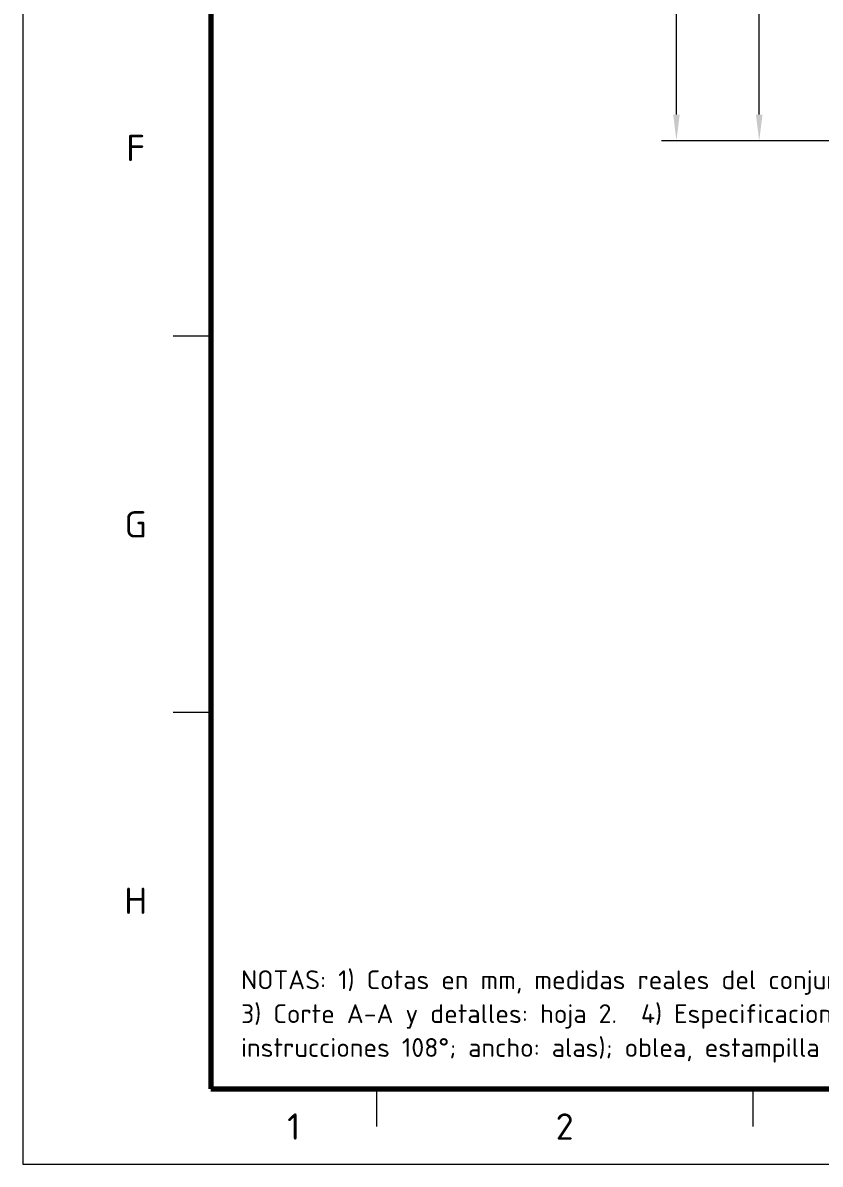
# Model space of a CAD drawing. Header units: millimetres. Extents: x 0 to 2382, y 0 to 420.
# Drawn here: x 0 to 106, y 0 to 151.6 of the extents above; entities that cross this region are included whole.
import ezdxf
from ezdxf.enums import TextEntityAlignment as Align

# ---------------------------------------------------------------- set-up
doc = ezdxf.new("R2010")
doc.units = ezdxf.units.MM
for name, color, linetype, lineweight in [('04-COTA', 3, 'CONTINUOUS', 18), ('06-TEXTO', 7, 'CONTINUOUS', 25), ('07-RECUADRO', 7, 'CONTINUOUS', 70), ('08-FINA', 5, 'CONTINUOUS', 18)]:
    doc.layers.add(name, color=color, linetype=linetype, lineweight=lineweight)
doc.styles.add('ISO3098', font='isocpeur.ttf')
doc.dimstyles.new('FLAMA-IRAM', dxfattribs={"dimtxt": 3.5, "dimasz": 3.5, "dimexe": 2, "dimexo": 1.5, "dimgap": 1, "dimtad": 1, "dimdec": 1, "dimtxsty": 'ISO3098', "dimblk": 'IRAM_FLECHA', "dimblk1": 'IRAM_FLECHA', "dimblk2": 'IRAM_FLECHA', "dimcen": 2.5, "dimclrd": 256, "dimclre": 256, "dimclrt": 256, "dimazin": 3, "dimtfac": 1, "dimtmove": 0, "dimatfit": 3, "dimlwd": 18, "dimlwe": 18})

# ---------------------------------------------------------------- blocks, each defined once
blk = doc.blocks.new('IRAM_FLECHA')
blk.add_solid([(0, 0), (-1, 0.125), (-1, -0.125)])

msp = doc.modelspace()

# ---------------------------------------------------------------- linework, layer by layer
at = {"layer": '07-RECUADRO'}
msp.add_lwpolyline([(25, 10), (584, 10), (584, 410), (25, 410)], close=True, dxfattribs=at)
at = {"layer": '08-FINA'}
for p, q in [((25, 110), (20, 110)), ((25, 60), (20, 60)), ((47, 10), (47, 5)), ((97, 10), (97, 5))]:
    msp.add_line(p, q, dxfattribs=at)
msp.add_lwpolyline([(0, 0), (594, 0), (594, 420), (0, 420)], close=True, dxfattribs=at)

# ---------------------------------------------------------------- texts
at = {"layer": '06-TEXTO', "style": 'ISO3098'}
for s, p in [('F', (15, 135)), ('G', (15, 85)), ('H', (15, 35)), ('1', (36, 5)), ('2', (72, 5))]:
    msp.add_text(s, height=3.5, dxfattribs=at).set_placement(p, align=Align.MIDDLE_CENTER)
for s, p in [('NOTAS: 1) Cotas en mm, medidas reales del conjunto. 2) Método de proyección ISO E (IRAM 4501).', (29, 22.5)), ('3) Corte A-A y detalles: hoja 2.  4) Especificaciones: hoja 3.  5) Rayado = etiqueta (fino: panel de', (29, 18)), ('instrucciones 108°; ancho: alas); oblea, estampilla IRAM, tarjeta AGC, faja, precinto y marcado: hoja 4.', (29, 13.5))]:
    msp.add_text(s, height=2.5, dxfattribs=at).set_placement(p, align=Align.BOTTOM_LEFT)

# ---------------------------------------------------------------- dimensions: what is measured, and where the dimension line sits
at = {"layer": '04-COTA'}
for base, p1, p2 in [((86.855, 135.951), (108.855, 135.951), (108.855, 368.174)), ((97.855, 135.951), (145.855, 135.951), (171.355, 345.569))]:
    msp.add_linear_dim(base=base, p1=p1, p2=p2, angle=90, dimstyle='FLAMA-IRAM', override={"dimlfac": 2}, dxfattribs=at).render()

doc.saveas('drawing.dxf')
